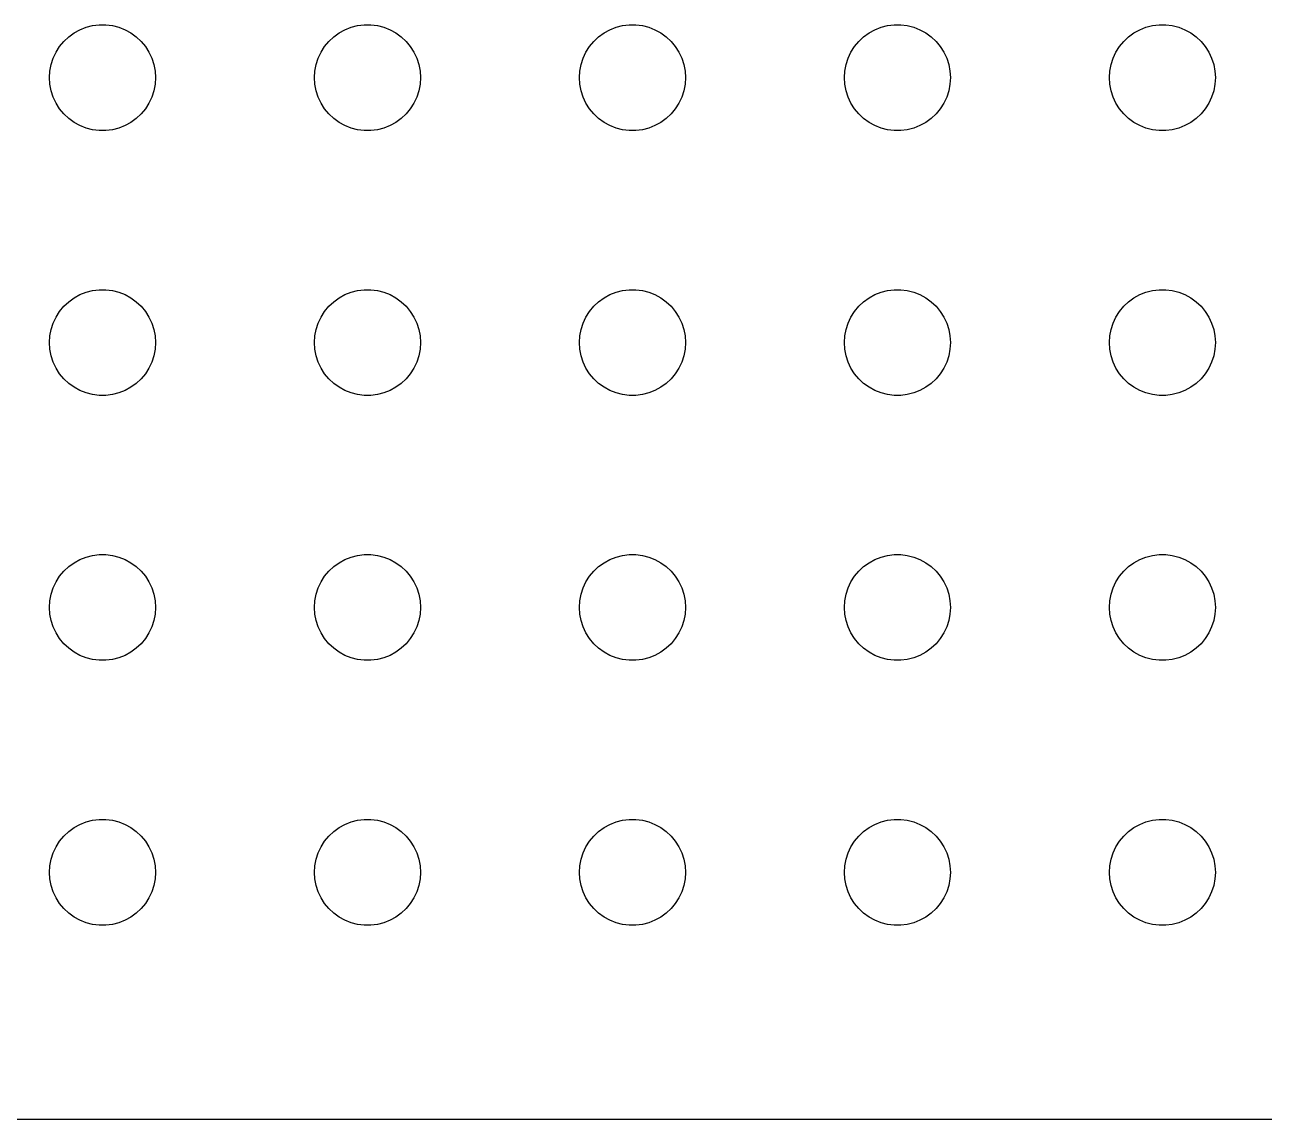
# Model space of a CAD drawing. Header units: metres. Extents: x -142 to 142, y -37 to 37.
# Drawn here: x -107.2 to -72.12, y -36.99 to -6 of the extents above; entities that cross this region are included whole.
import ezdxf

# ---------------------------------------------------------------- set-up
doc = ezdxf.new("R2010")
doc.units = ezdxf.units.M

msp = doc.modelspace()

# ---------------------------------------------------------------- linework, layer by layer
for p, q in [((-105.956, -6.34422), (-105.804, -6.23351)), ((-105.804, -6.23351), (-105.639, -6.14275)), ((-105.639, -6.14275), (-105.464, -6.07341)), ((-105.464, -6.07341), (-105.281, -6.02657)), ((-105.281, -6.02657), (-105.094, -6.00294)), ((-105.094, -6.00294), (-104.906, -6.00294)), ((-104.906, -6.00294), (-104.719, -6.02657)), ((-104.719, -6.02657), (-104.536, -6.07341)), ((-104.536, -6.07341), (-104.361, -6.14275)), ((-104.361, -6.14275), (-104.196, -6.23351)), ((-104.196, -6.23351), (-104.044, -6.34422)), ((-98.4561, -6.34422), (-98.3037, -6.23351)), ((-98.3037, -6.23351), (-98.1387, -6.14275)), ((-98.1387, -6.14275), (-97.9635, -6.07341)), ((-97.9635, -6.07341), (-97.7811, -6.02657)), ((-97.7811, -6.02657), (-97.5942, -6.00294)), ((-97.5942, -6.00294), (-97.4058, -6.00294)), ((-97.4058, -6.00294), (-97.2189, -6.02657)), ((-97.2189, -6.02657), (-97.0365, -6.07341)), ((-97.0365, -6.07341), (-96.8613, -6.14275)), ((-96.8613, -6.14275), (-96.6963, -6.23351)), ((-96.6963, -6.23351), (-96.5439, -6.34422)), ((-90.9561, -6.34422), (-90.8037, -6.23351)), ((-90.8037, -6.23351), (-90.6387, -6.14275)), ((-90.6387, -6.14275), (-90.4635, -6.07341)), ((-90.4635, -6.07341), (-90.2811, -6.02657)), ((-90.2811, -6.02657), (-90.0942, -6.00294)), ((-90.0942, -6.00294), (-89.9058, -6.00294)), ((-89.9058, -6.00294), (-89.7189, -6.02657)), ((-89.7189, -6.02657), (-89.5365, -6.07341)), ((-89.5365, -6.07341), (-89.3613, -6.14275)), ((-89.3613, -6.14275), (-89.1963, -6.23351)), ((-89.1963, -6.23351), (-89.0439, -6.34422)), ((-83.4561, -6.34422), (-83.3037, -6.23351)), ((-83.3037, -6.23351), (-83.1387, -6.14275)), ((-83.1387, -6.14275), (-82.9635, -6.07341)), ((-82.9635, -6.07341), (-82.7811, -6.02657)), ((-82.7811, -6.02657), (-82.5942, -6.00294)), ((-82.5942, -6.00294), (-82.4058, -6.00294)), ((-82.4058, -6.00294), (-82.2189, -6.02657)), ((-82.2189, -6.02657), (-82.0365, -6.07341)), ((-82.0365, -6.07341), (-81.8613, -6.14275)), ((-81.8613, -6.14275), (-81.6963, -6.23351)), ((-81.6963, -6.23351), (-81.5439, -6.34422)), ((-75.9561, -6.34422), (-75.8037, -6.23351)), ((-75.8037, -6.23351), (-75.6387, -6.14275)), ((-75.6387, -6.14275), (-75.4635, -6.07341)), ((-75.4635, -6.07341), (-75.2811, -6.02657)), ((-75.2811, -6.02657), (-75.0942, -6.00294)), ((-75.0942, -6.00294), (-74.9058, -6.00294)), ((-74.9058, -6.00294), (-74.7189, -6.02657)), ((-74.7189, -6.02657), (-74.5365, -6.07341)), ((-74.5365, -6.07341), (-74.3613, -6.14275)), ((-74.3613, -6.14275), (-74.1963, -6.23351)), ((-74.1963, -6.23351), (-74.0439, -6.34422)), ((-106.314, -6.77736), (-106.214, -6.61832)), ((-106.214, -6.61832), (-106.093, -6.47318)), ((-106.093, -6.47318), (-105.956, -6.34422)), ((-104.044, -6.34422), (-103.907, -6.47318)), ((-103.907, -6.47318), (-103.786, -6.61832)), ((-103.786, -6.61832), (-103.686, -6.77736)), ((-98.8145, -6.77736), (-98.7135, -6.61832)), ((-98.7135, -6.61832), (-98.5934, -6.47318)), ((-98.5934, -6.47318), (-98.4561, -6.34422)), ((-96.5439, -6.34422), (-96.4065, -6.47318)), ((-96.4065, -6.47318), (-96.2865, -6.61832)), ((-96.2865, -6.61832), (-96.1855, -6.77736)), ((-91.3145, -6.77736), (-91.2135, -6.61832)), ((-91.2135, -6.61832), (-91.0934, -6.47318)), ((-91.0934, -6.47318), (-90.9561, -6.34422)), ((-89.0439, -6.34422), (-88.9065, -6.47318)), ((-88.9065, -6.47318), (-88.7865, -6.61832)), ((-88.7865, -6.61832), (-88.6855, -6.77736)), ((-83.8145, -6.77736), (-83.7135, -6.61832)), ((-83.7135, -6.61832), (-83.5934, -6.47318)), ((-83.5934, -6.47318), (-83.4561, -6.34422)), ((-81.5439, -6.34422), (-81.4065, -6.47318)), ((-81.4065, -6.47318), (-81.2865, -6.61832)), ((-81.2865, -6.61832), (-81.1855, -6.77736)), ((-76.3145, -6.77736), (-76.2135, -6.61832)), ((-76.2135, -6.61832), (-76.0934, -6.47318)), ((-76.0934, -6.47318), (-75.9561, -6.34422)), ((-74.0439, -6.34422), (-73.9065, -6.47318)), ((-73.9065, -6.47318), (-73.7865, -6.61832)), ((-73.7865, -6.61832), (-73.6855, -6.77736)), ((-106.453, -7.12695), (-106.395, -6.9478)), ((-106.395, -6.9478), (-106.314, -6.77736)), ((-103.686, -6.77736), (-103.605, -6.9478)), ((-103.605, -6.9478), (-103.547, -7.12695)), ((-98.9529, -7.12695), (-98.8947, -6.9478)), ((-98.8947, -6.9478), (-98.8145, -6.77736)), ((-96.1855, -6.77736), (-96.1053, -6.9478)), ((-96.1053, -6.9478), (-96.0471, -7.12695)), ((-91.4529, -7.12695), (-91.3947, -6.9478)), ((-91.3947, -6.9478), (-91.3145, -6.77736)), ((-88.6855, -6.77736), (-88.6053, -6.9478)), ((-88.6053, -6.9478), (-88.5471, -7.12695)), ((-83.9529, -7.12695), (-83.8947, -6.9478)), ((-83.8947, -6.9478), (-83.8145, -6.77736)), ((-81.1855, -6.77736), (-81.1053, -6.9478)), ((-81.1053, -6.9478), (-81.0471, -7.12695)), ((-76.4529, -7.12695), (-76.3947, -6.9478)), ((-76.3947, -6.9478), (-76.3145, -6.77736)), ((-73.6855, -6.77736), (-73.6053, -6.9478)), ((-73.6053, -6.9478), (-73.5471, -7.12695)), ((-106.5, -7.5), (-106.488, -7.312)), ((-106.488, -7.312), (-106.453, -7.12695)), ((-103.547, -7.12695), (-103.512, -7.312)), ((-103.512, -7.312), (-103.5, -7.5)), ((-99, -7.5), (-98.9882, -7.312)), ((-98.9882, -7.312), (-98.9529, -7.12695)), ((-96.0471, -7.12695), (-96.0118, -7.312)), ((-96.0118, -7.312), (-96, -7.5)), ((-91.5, -7.5), (-91.4882, -7.312)), ((-91.4882, -7.312), (-91.4529, -7.12695)), ((-88.5471, -7.12695), (-88.5118, -7.312)), ((-88.5118, -7.312), (-88.5, -7.5)), ((-84, -7.5), (-83.9882, -7.312)), ((-83.9882, -7.312), (-83.9529, -7.12695)), ((-81.0471, -7.12695), (-81.0118, -7.312)), ((-81.0118, -7.312), (-81, -7.5)), ((-76.5, -7.5), (-76.4882, -7.312)), ((-76.4882, -7.312), (-76.4529, -7.12695)), ((-73.5471, -7.12695), (-73.5118, -7.312)), ((-73.5118, -7.312), (-73.5, -7.5)), ((-106.488, -7.68799), (-106.5, -7.5)), ((-106.453, -7.87303), (-106.488, -7.68799)), ((-103.512, -7.68799), (-103.547, -7.87303)), ((-103.5, -7.5), (-103.512, -7.68799)), ((-98.9882, -7.68799), (-99, -7.5)), ((-98.9529, -7.87303), (-98.9882, -7.68799)), ((-96.0118, -7.68799), (-96.0471, -7.87303)), ((-96, -7.5), (-96.0118, -7.68799)), ((-91.4882, -7.68799), (-91.5, -7.5)), ((-91.4529, -7.87303), (-91.4882, -7.68799)), ((-88.5118, -7.68799), (-88.5471, -7.87303)), ((-88.5, -7.5), (-88.5118, -7.68799)), ((-83.9882, -7.68799), (-84, -7.5)), ((-83.9529, -7.87303), (-83.9882, -7.68799)), ((-81.0118, -7.68799), (-81.0471, -7.87303)), ((-81, -7.5), (-81.0118, -7.68799)), ((-76.4882, -7.68799), (-76.5, -7.5)), ((-76.4529, -7.87303), (-76.4882, -7.68799)), ((-73.5118, -7.68799), (-73.5471, -7.87303)), ((-73.5, -7.5), (-73.5118, -7.68799)), ((-106.395, -8.05219), (-106.453, -7.87303)), ((-106.314, -8.22263), (-106.395, -8.05219)), ((-103.605, -8.05219), (-103.686, -8.22263)), ((-103.547, -7.87303), (-103.605, -8.05219)), ((-98.8947, -8.05219), (-98.9529, -7.87303)), ((-98.8145, -8.22263), (-98.8947, -8.05219)), ((-96.1053, -8.05219), (-96.1855, -8.22263)), ((-96.0471, -7.87303), (-96.1053, -8.05219)), ((-91.3947, -8.05219), (-91.4529, -7.87303)), ((-91.3145, -8.22263), (-91.3947, -8.05219)), ((-88.6053, -8.05219), (-88.6855, -8.22263)), ((-88.5471, -7.87303), (-88.6053, -8.05219)), ((-83.8947, -8.05219), (-83.9529, -7.87303)), ((-83.8145, -8.22263), (-83.8947, -8.05219)), ((-81.1053, -8.05219), (-81.1855, -8.22263)), ((-81.0471, -7.87303), (-81.1053, -8.05219)), ((-76.3947, -8.05219), (-76.4529, -7.87303)), ((-76.3145, -8.22263), (-76.3947, -8.05219)), ((-73.6053, -8.05219), (-73.6855, -8.22263)), ((-73.5471, -7.87303), (-73.6053, -8.05219)), ((-106.214, -8.38167), (-106.314, -8.22263)), ((-106.093, -8.52681), (-106.214, -8.38167)), ((-103.786, -8.38167), (-103.907, -8.52681)), ((-103.686, -8.22263), (-103.786, -8.38167)), ((-98.7135, -8.38167), (-98.8145, -8.22263)), ((-98.5934, -8.52681), (-98.7135, -8.38167)), ((-96.2865, -8.38167), (-96.4065, -8.52681)), ((-96.1855, -8.22263), (-96.2865, -8.38167)), ((-91.2135, -8.38167), (-91.3145, -8.22263)), ((-91.0934, -8.52681), (-91.2135, -8.38167)), ((-88.7865, -8.38167), (-88.9065, -8.52681)), ((-88.6855, -8.22263), (-88.7865, -8.38167)), ((-83.7135, -8.38167), (-83.8145, -8.22263)), ((-83.5934, -8.52681), (-83.7135, -8.38167)), ((-81.2865, -8.38167), (-81.4065, -8.52681)), ((-81.1855, -8.22263), (-81.2865, -8.38167)), ((-76.2135, -8.38167), (-76.3145, -8.22263)), ((-76.0934, -8.52681), (-76.2135, -8.38167)), ((-73.7865, -8.38167), (-73.9065, -8.52681)), ((-73.6855, -8.22263), (-73.7865, -8.38167)), ((-105.956, -8.65576), (-106.093, -8.52681)), ((-105.804, -8.76648), (-105.956, -8.65576)), ((-105.639, -8.85724), (-105.804, -8.76648)), ((-104.196, -8.76648), (-104.361, -8.85724)), ((-104.044, -8.65576), (-104.196, -8.76648)), ((-103.907, -8.52681), (-104.044, -8.65576)), ((-98.4561, -8.65576), (-98.5934, -8.52681)), ((-98.3037, -8.76648), (-98.4561, -8.65576)), ((-98.1387, -8.85724), (-98.3037, -8.76648)), ((-96.6963, -8.76648), (-96.8613, -8.85724)), ((-96.5439, -8.65576), (-96.6963, -8.76648)), ((-96.4065, -8.52681), (-96.5439, -8.65576)), ((-90.9561, -8.65576), (-91.0934, -8.52681)), ((-90.8037, -8.76648), (-90.9561, -8.65576)), ((-90.6387, -8.85724), (-90.8037, -8.76648)), ((-89.1963, -8.76648), (-89.3613, -8.85724)), ((-89.0439, -8.65576), (-89.1963, -8.76648)), ((-88.9065, -8.52681), (-89.0439, -8.65576)), ((-83.4561, -8.65576), (-83.5934, -8.52681)), ((-83.3037, -8.76648), (-83.4561, -8.65576)), ((-83.1387, -8.85724), (-83.3037, -8.76648)), ((-81.6963, -8.76648), (-81.8613, -8.85724)), ((-81.5439, -8.65576), (-81.6963, -8.76648)), ((-81.4065, -8.52681), (-81.5439, -8.65576)), ((-75.9561, -8.65576), (-76.0934, -8.52681)), ((-75.8037, -8.76648), (-75.9561, -8.65576)), ((-75.6387, -8.85724), (-75.8037, -8.76648)), ((-74.1963, -8.76648), (-74.3613, -8.85724)), ((-74.0439, -8.65576), (-74.1963, -8.76648)), ((-73.9065, -8.52681), (-74.0439, -8.65576)), ((-105.464, -8.92657), (-105.639, -8.85724)), ((-105.281, -8.97342), (-105.464, -8.92657)), ((-105.094, -8.99704), (-105.281, -8.97342)), ((-104.906, -8.99704), (-105.094, -8.99704)), ((-104.719, -8.97342), (-104.906, -8.99704)), ((-104.536, -8.92657), (-104.719, -8.97342)), ((-104.361, -8.85724), (-104.536, -8.92657)), ((-97.9635, -8.92657), (-98.1387, -8.85724)), ((-97.7811, -8.97342), (-97.9635, -8.92657)), ((-97.5942, -8.99704), (-97.7811, -8.97342)), ((-97.4058, -8.99704), (-97.5942, -8.99704)), ((-97.2189, -8.97342), (-97.4058, -8.99704)), ((-97.0365, -8.92657), (-97.2189, -8.97342)), ((-96.8613, -8.85724), (-97.0365, -8.92657)), ((-90.4635, -8.92657), (-90.6387, -8.85724)), ((-90.2811, -8.97342), (-90.4635, -8.92657)), ((-90.0942, -8.99704), (-90.2811, -8.97342)), ((-89.9058, -8.99704), (-90.0942, -8.99704)), ((-89.7189, -8.97342), (-89.9058, -8.99704)), ((-89.5365, -8.92657), (-89.7189, -8.97342)), ((-89.3613, -8.85724), (-89.5365, -8.92657)), ((-82.9635, -8.92657), (-83.1387, -8.85724)), ((-82.7811, -8.97342), (-82.9635, -8.92657)), ((-82.5942, -8.99704), (-82.7811, -8.97342)), ((-82.4058, -8.99704), (-82.5942, -8.99704)), ((-82.2189, -8.97342), (-82.4058, -8.99704)), ((-82.0365, -8.92657), (-82.2189, -8.97342)), ((-81.8613, -8.85724), (-82.0365, -8.92657)), ((-75.4635, -8.92657), (-75.6387, -8.85724)), ((-75.2811, -8.97342), (-75.4635, -8.92657)), ((-75.0942, -8.99704), (-75.2811, -8.97342)), ((-74.9058, -8.99704), (-75.0942, -8.99704)), ((-74.7189, -8.97342), (-74.9058, -8.99704)), ((-74.5365, -8.92657), (-74.7189, -8.97342)), ((-74.3613, -8.85724), (-74.5365, -8.92657)), ((-105.804, -13.7335), (-105.639, -13.6427)), ((-105.639, -13.6427), (-105.464, -13.5734)), ((-105.464, -13.5734), (-105.281, -13.5266)), ((-105.281, -13.5266), (-105.094, -13.5029)), ((-105.094, -13.5029), (-104.906, -13.5029)), ((-104.906, -13.5029), (-104.719, -13.5266)), ((-104.719, -13.5266), (-104.536, -13.5734)), ((-104.536, -13.5734), (-104.361, -13.6427)), ((-104.361, -13.6427), (-104.196, -13.7335)), ((-98.3037, -13.7335), (-98.1387, -13.6427)), ((-98.1387, -13.6427), (-97.9635, -13.5734)), ((-97.9635, -13.5734), (-97.7811, -13.5266)), ((-97.7811, -13.5266), (-97.5942, -13.5029)), ((-97.5942, -13.5029), (-97.4058, -13.5029)), ((-97.4058, -13.5029), (-97.2189, -13.5266)), ((-97.2189, -13.5266), (-97.0365, -13.5734)), ((-97.0365, -13.5734), (-96.8613, -13.6427)), ((-96.8613, -13.6427), (-96.6963, -13.7335)), ((-90.8037, -13.7335), (-90.6387, -13.6427)), ((-90.6387, -13.6427), (-90.4635, -13.5734)), ((-90.4635, -13.5734), (-90.2811, -13.5266)), ((-90.2811, -13.5266), (-90.0942, -13.5029)), ((-90.0942, -13.5029), (-89.9058, -13.5029)), ((-89.9058, -13.5029), (-89.7189, -13.5266)), ((-89.7189, -13.5266), (-89.5365, -13.5734)), ((-89.5365, -13.5734), (-89.3613, -13.6427)), ((-89.3613, -13.6427), (-89.1963, -13.7335)), ((-83.3037, -13.7335), (-83.1387, -13.6427)), ((-83.1387, -13.6427), (-82.9635, -13.5734)), ((-82.9635, -13.5734), (-82.7811, -13.5266)), ((-82.7811, -13.5266), (-82.5942, -13.5029)), ((-82.5942, -13.5029), (-82.4058, -13.5029)), ((-82.4058, -13.5029), (-82.2189, -13.5266)), ((-82.2189, -13.5266), (-82.0365, -13.5734)), ((-82.0365, -13.5734), (-81.8613, -13.6427)), ((-81.8613, -13.6427), (-81.6963, -13.7335)), ((-75.8037, -13.7335), (-75.6387, -13.6427)), ((-75.6387, -13.6427), (-75.4635, -13.5734)), ((-75.4635, -13.5734), (-75.2811, -13.5266)), ((-75.2811, -13.5266), (-75.0942, -13.5029)), ((-75.0942, -13.5029), (-74.9058, -13.5029)), ((-74.9058, -13.5029), (-74.7189, -13.5266)), ((-74.7189, -13.5266), (-74.5365, -13.5734)), ((-74.5365, -13.5734), (-74.3613, -13.6427)), ((-74.3613, -13.6427), (-74.1963, -13.7335)), ((-106.214, -14.1183), (-106.093, -13.9732)), ((-106.093, -13.9732), (-105.956, -13.8442)), ((-105.956, -13.8442), (-105.804, -13.7335)), ((-104.196, -13.7335), (-104.044, -13.8442)), ((-104.044, -13.8442), (-103.907, -13.9732)), ((-103.907, -13.9732), (-103.786, -14.1183)), ((-98.7135, -14.1183), (-98.5934, -13.9732)), ((-98.5934, -13.9732), (-98.4561, -13.8442)), ((-98.4561, -13.8442), (-98.3037, -13.7335)), ((-96.6963, -13.7335), (-96.5439, -13.8442)), ((-96.5439, -13.8442), (-96.4065, -13.9732)), ((-96.4065, -13.9732), (-96.2865, -14.1183)), ((-91.2135, -14.1183), (-91.0934, -13.9732)), ((-91.0934, -13.9732), (-90.9561, -13.8442)), ((-90.9561, -13.8442), (-90.8037, -13.7335)), ((-89.1963, -13.7335), (-89.0439, -13.8442)), ((-89.0439, -13.8442), (-88.9065, -13.9732)), ((-88.9065, -13.9732), (-88.7865, -14.1183)), ((-83.7135, -14.1183), (-83.5934, -13.9732)), ((-83.5934, -13.9732), (-83.4561, -13.8442)), ((-83.4561, -13.8442), (-83.3037, -13.7335)), ((-81.6963, -13.7335), (-81.5439, -13.8442)), ((-81.5439, -13.8442), (-81.4065, -13.9732)), ((-81.4065, -13.9732), (-81.2865, -14.1183)), ((-76.2135, -14.1183), (-76.0934, -13.9732)), ((-76.0934, -13.9732), (-75.9561, -13.8442)), ((-75.9561, -13.8442), (-75.8037, -13.7335)), ((-74.1963, -13.7335), (-74.0439, -13.8442)), ((-74.0439, -13.8442), (-73.9065, -13.9732)), ((-73.9065, -13.9732), (-73.7865, -14.1183)), ((-106.395, -14.4478), (-106.314, -14.2774)), ((-106.314, -14.2774), (-106.214, -14.1183)), ((-103.786, -14.1183), (-103.686, -14.2774)), ((-103.686, -14.2774), (-103.605, -14.4478)), ((-98.8947, -14.4478), (-98.8145, -14.2774)), ((-98.8145, -14.2774), (-98.7135, -14.1183)), ((-96.2865, -14.1183), (-96.1855, -14.2774)), ((-96.1855, -14.2774), (-96.1053, -14.4478)), ((-91.3947, -14.4478), (-91.3145, -14.2774)), ((-91.3145, -14.2774), (-91.2135, -14.1183)), ((-88.7865, -14.1183), (-88.6855, -14.2774)), ((-88.6855, -14.2774), (-88.6053, -14.4478)), ((-83.8947, -14.4478), (-83.8145, -14.2774)), ((-83.8145, -14.2774), (-83.7135, -14.1183)), ((-81.2865, -14.1183), (-81.1855, -14.2774)), ((-81.1855, -14.2774), (-81.1053, -14.4478)), ((-76.3947, -14.4478), (-76.3145, -14.2774)), ((-76.3145, -14.2774), (-76.2135, -14.1183)), ((-73.7865, -14.1183), (-73.6855, -14.2774)), ((-73.6855, -14.2774), (-73.6053, -14.4478)), ((-106.488, -14.812), (-106.453, -14.627)), ((-106.453, -14.627), (-106.395, -14.4478)), ((-103.605, -14.4478), (-103.547, -14.627)), ((-103.547, -14.627), (-103.512, -14.812)), ((-98.9882, -14.812), (-98.9529, -14.627)), ((-98.9529, -14.627), (-98.8947, -14.4478)), ((-96.1053, -14.4478), (-96.0471, -14.627)), ((-96.0471, -14.627), (-96.0118, -14.812)), ((-91.4882, -14.812), (-91.4529, -14.627)), ((-91.4529, -14.627), (-91.3947, -14.4478)), ((-88.6053, -14.4478), (-88.5471, -14.627)), ((-88.5471, -14.627), (-88.5118, -14.812)), ((-83.9882, -14.812), (-83.9529, -14.627)), ((-83.9529, -14.627), (-83.8947, -14.4478)), ((-81.1053, -14.4478), (-81.0471, -14.627)), ((-81.0471, -14.627), (-81.0118, -14.812)), ((-76.4882, -14.812), (-76.4529, -14.627)), ((-76.4529, -14.627), (-76.3947, -14.4478)), ((-73.6053, -14.4478), (-73.5471, -14.627)), ((-73.5471, -14.627), (-73.5118, -14.812)), ((-106.5, -15), (-106.488, -14.812)), ((-106.488, -15.188), (-106.5, -15)), ((-103.512, -14.812), (-103.5, -15)), ((-103.5, -15), (-103.512, -15.188)), ((-99, -15), (-98.9882, -14.812)), ((-98.9882, -15.188), (-99, -15)), ((-96.0118, -14.812), (-96, -15)), ((-96, -15), (-96.0118, -15.188)), ((-91.5, -15), (-91.4882, -14.812)), ((-91.4882, -15.188), (-91.5, -15)), ((-88.5118, -14.812), (-88.5, -15)), ((-88.5, -15), (-88.5118, -15.188)), ((-84, -15), (-83.9882, -14.812)), ((-83.9882, -15.188), (-84, -15)), ((-81.0118, -14.812), (-81, -15)), ((-81, -15), (-81.0118, -15.188)), ((-76.5, -15), (-76.4882, -14.812)), ((-76.4882, -15.188), (-76.5, -15)), ((-73.5118, -14.812), (-73.5, -15)), ((-73.5, -15), (-73.5118, -15.188)), ((-106.453, -15.373), (-106.488, -15.188)), ((-106.395, -15.5522), (-106.453, -15.373)), ((-103.547, -15.373), (-103.605, -15.5522)), ((-103.512, -15.188), (-103.547, -15.373)), ((-98.9529, -15.373), (-98.9882, -15.188)), ((-98.8947, -15.5522), (-98.9529, -15.373)), ((-96.0471, -15.373), (-96.1053, -15.5522)), ((-96.0118, -15.188), (-96.0471, -15.373)), ((-91.4529, -15.373), (-91.4882, -15.188)), ((-91.3947, -15.5522), (-91.4529, -15.373)), ((-88.5471, -15.373), (-88.6053, -15.5522)), ((-88.5118, -15.188), (-88.5471, -15.373)), ((-83.9529, -15.373), (-83.9882, -15.188)), ((-83.8947, -15.5522), (-83.9529, -15.373)), ((-81.0471, -15.373), (-81.1053, -15.5522)), ((-81.0118, -15.188), (-81.0471, -15.373)), ((-76.4529, -15.373), (-76.4882, -15.188)), ((-76.3947, -15.5522), (-76.4529, -15.373)), ((-73.5471, -15.373), (-73.6053, -15.5522)), ((-73.5118, -15.188), (-73.5471, -15.373)), ((-106.314, -15.7226), (-106.395, -15.5522)), ((-106.214, -15.8817), (-106.314, -15.7226)), ((-103.686, -15.7226), (-103.786, -15.8817)), ((-103.605, -15.5522), (-103.686, -15.7226)), ((-98.8145, -15.7226), (-98.8947, -15.5522)), ((-98.7135, -15.8817), (-98.8145, -15.7226)), ((-96.1855, -15.7226), (-96.2865, -15.8817)), ((-96.1053, -15.5522), (-96.1855, -15.7226)), ((-91.3145, -15.7226), (-91.3947, -15.5522)), ((-91.2135, -15.8817), (-91.3145, -15.7226)), ((-88.6855, -15.7226), (-88.7865, -15.8817)), ((-88.6053, -15.5522), (-88.6855, -15.7226)), ((-83.8145, -15.7226), (-83.8947, -15.5522)), ((-83.7135, -15.8817), (-83.8145, -15.7226)), ((-81.1855, -15.7226), (-81.2865, -15.8817)), ((-81.1053, -15.5522), (-81.1855, -15.7226)), ((-76.3145, -15.7226), (-76.3947, -15.5522)), ((-76.2135, -15.8817), (-76.3145, -15.7226)), ((-73.6855, -15.7226), (-73.7865, -15.8817)), ((-73.6053, -15.5522), (-73.6855, -15.7226)), ((-106.093, -16.0268), (-106.214, -15.8817)), ((-105.956, -16.1558), (-106.093, -16.0268)), ((-103.907, -16.0268), (-104.044, -16.1558)), ((-103.786, -15.8817), (-103.907, -16.0268)), ((-98.5934, -16.0268), (-98.7135, -15.8817)), ((-98.4561, -16.1558), (-98.5934, -16.0268)), ((-96.4065, -16.0268), (-96.5439, -16.1558)), ((-96.2865, -15.8817), (-96.4065, -16.0268)), ((-91.0934, -16.0268), (-91.2135, -15.8817)), ((-90.9561, -16.1558), (-91.0934, -16.0268)), ((-88.9065, -16.0268), (-89.0439, -16.1558)), ((-88.7865, -15.8817), (-88.9065, -16.0268)), ((-83.5934, -16.0268), (-83.7135, -15.8817)), ((-83.4561, -16.1558), (-83.5934, -16.0268)), ((-81.4065, -16.0268), (-81.5439, -16.1558)), ((-81.2865, -15.8817), (-81.4065, -16.0268)), ((-76.0934, -16.0268), (-76.2135, -15.8817)), ((-75.9561, -16.1558), (-76.0934, -16.0268)), ((-73.9065, -16.0268), (-74.0439, -16.1558)), ((-73.7865, -15.8817), (-73.9065, -16.0268)), ((-105.804, -16.2665), (-105.956, -16.1558)), ((-105.639, -16.3572), (-105.804, -16.2665)), ((-105.464, -16.4266), (-105.639, -16.3572)), ((-105.281, -16.4734), (-105.464, -16.4266)), ((-105.094, -16.497), (-105.281, -16.4734)), ((-104.719, -16.4734), (-104.906, -16.497)), ((-104.536, -16.4266), (-104.719, -16.4734)), ((-104.361, -16.3572), (-104.536, -16.4266)), ((-104.196, -16.2665), (-104.361, -16.3572)), ((-104.044, -16.1558), (-104.196, -16.2665)), ((-98.3037, -16.2665), (-98.4561, -16.1558)), ((-98.1387, -16.3572), (-98.3037, -16.2665)), ((-97.9635, -16.4266), (-98.1387, -16.3572)), ((-97.7811, -16.4734), (-97.9635, -16.4266)), ((-97.5942, -16.497), (-97.7811, -16.4734)), ((-97.2189, -16.4734), (-97.4058, -16.497)), ((-97.0365, -16.4266), (-97.2189, -16.4734)), ((-96.8613, -16.3572), (-97.0365, -16.4266)), ((-96.6963, -16.2665), (-96.8613, -16.3572)), ((-96.5439, -16.1558), (-96.6963, -16.2665)), ((-90.8037, -16.2665), (-90.9561, -16.1558)), ((-90.6387, -16.3572), (-90.8037, -16.2665)), ((-90.4635, -16.4266), (-90.6387, -16.3572)), ((-90.2811, -16.4734), (-90.4635, -16.4266)), ((-90.0942, -16.497), (-90.2811, -16.4734)), ((-89.7189, -16.4734), (-89.9058, -16.497)), ((-89.5365, -16.4266), (-89.7189, -16.4734)), ((-89.3613, -16.3572), (-89.5365, -16.4266)), ((-89.1963, -16.2665), (-89.3613, -16.3572)), ((-89.0439, -16.1558), (-89.1963, -16.2665)), ((-83.3037, -16.2665), (-83.4561, -16.1558)), ((-83.1387, -16.3572), (-83.3037, -16.2665)), ((-82.9635, -16.4266), (-83.1387, -16.3572)), ((-82.7811, -16.4734), (-82.9635, -16.4266)), ((-82.5942, -16.497), (-82.7811, -16.4734)), ((-82.2189, -16.4734), (-82.4058, -16.497)), ((-82.0365, -16.4266), (-82.2189, -16.4734)), ((-81.8613, -16.3572), (-82.0365, -16.4266)), ((-81.6963, -16.2665), (-81.8613, -16.3572)), ((-81.5439, -16.1558), (-81.6963, -16.2665)), ((-75.8037, -16.2665), (-75.9561, -16.1558)), ((-75.6387, -16.3572), (-75.8037, -16.2665)), ((-75.4635, -16.4266), (-75.6387, -16.3572)), ((-75.2811, -16.4734), (-75.4635, -16.4266)), ((-75.0942, -16.497), (-75.2811, -16.4734)), ((-74.7189, -16.4734), (-74.9058, -16.497)), ((-74.5365, -16.4266), (-74.7189, -16.4734)), ((-74.3613, -16.3572), (-74.5365, -16.4266)), ((-74.1963, -16.2665), (-74.3613, -16.3572)), ((-74.0439, -16.1558), (-74.1963, -16.2665)), ((-104.906, -16.497), (-105.094, -16.497)), ((-97.4058, -16.497), (-97.5942, -16.497)), ((-89.9058, -16.497), (-90.0942, -16.497)), ((-82.4058, -16.497), (-82.5942, -16.497)), ((-74.9058, -16.497), (-75.0942, -16.497)), ((-105.464, -21.0734), (-105.281, -21.0266)), ((-105.281, -21.0266), (-105.094, -21.003)), ((-105.094, -21.003), (-104.906, -21.003)), ((-104.906, -21.003), (-104.719, -21.0266)), ((-104.719, -21.0266), (-104.536, -21.0734)), ((-97.9635, -21.0734), (-97.7811, -21.0266)), ((-97.7811, -21.0266), (-97.5942, -21.003)), ((-97.5942, -21.003), (-97.4058, -21.003)), ((-97.4058, -21.003), (-97.2189, -21.0266)), ((-97.2189, -21.0266), (-97.0365, -21.0734)), ((-90.4635, -21.0734), (-90.2811, -21.0266)), ((-90.2811, -21.0266), (-90.0942, -21.003)), ((-90.0942, -21.003), (-89.9058, -21.003)), ((-89.9058, -21.003), (-89.7189, -21.0266)), ((-89.7189, -21.0266), (-89.5365, -21.0734)), ((-82.9635, -21.0734), (-82.7811, -21.0266)), ((-82.7811, -21.0266), (-82.5942, -21.003)), ((-82.5942, -21.003), (-82.4058, -21.003)), ((-82.4058, -21.003), (-82.2189, -21.0266)), ((-82.2189, -21.0266), (-82.0365, -21.0734)), ((-75.4635, -21.0734), (-75.2811, -21.0266)), ((-75.2811, -21.0266), (-75.0942, -21.003)), ((-75.0942, -21.003), (-74.9058, -21.003)), ((-74.9058, -21.003), (-74.7189, -21.0266)), ((-74.7189, -21.0266), (-74.5365, -21.0734)), ((-106.093, -21.4732), (-105.956, -21.3442)), ((-105.956, -21.3442), (-105.804, -21.2335)), ((-105.804, -21.2335), (-105.639, -21.1427)), ((-105.639, -21.1427), (-105.464, -21.0734)), ((-104.536, -21.0734), (-104.361, -21.1427)), ((-104.361, -21.1427), (-104.196, -21.2335)), ((-104.196, -21.2335), (-104.044, -21.3442)), ((-104.044, -21.3442), (-103.907, -21.4732)), ((-98.5934, -21.4732), (-98.4561, -21.3442)), ((-98.4561, -21.3442), (-98.3037, -21.2335)), ((-98.3037, -21.2335), (-98.1387, -21.1427)), ((-98.1387, -21.1427), (-97.9635, -21.0734)), ((-97.0365, -21.0734), (-96.8613, -21.1427)), ((-96.8613, -21.1427), (-96.6963, -21.2335)), ((-96.6963, -21.2335), (-96.5439, -21.3442)), ((-96.5439, -21.3442), (-96.4065, -21.4732)), ((-91.0934, -21.4732), (-90.9561, -21.3442)), ((-90.9561, -21.3442), (-90.8037, -21.2335)), ((-90.8037, -21.2335), (-90.6387, -21.1427)), ((-90.6387, -21.1427), (-90.4635, -21.0734)), ((-89.5365, -21.0734), (-89.3613, -21.1427)), ((-89.3613, -21.1427), (-89.1963, -21.2335)), ((-89.1963, -21.2335), (-89.0439, -21.3442)), ((-89.0439, -21.3442), (-88.9065, -21.4732)), ((-83.5934, -21.4732), (-83.4561, -21.3442)), ((-83.4561, -21.3442), (-83.3037, -21.2335)), ((-83.3037, -21.2335), (-83.1387, -21.1427)), ((-83.1387, -21.1427), (-82.9635, -21.0734)), ((-82.0365, -21.0734), (-81.8613, -21.1427)), ((-81.8613, -21.1427), (-81.6963, -21.2335)), ((-81.6963, -21.2335), (-81.5439, -21.3442)), ((-81.5439, -21.3442), (-81.4065, -21.4732)), ((-76.0934, -21.4732), (-75.9561, -21.3442)), ((-75.9561, -21.3442), (-75.8037, -21.2335)), ((-75.8037, -21.2335), (-75.6387, -21.1427)), ((-75.6387, -21.1427), (-75.4635, -21.0734)), ((-74.5365, -21.0734), (-74.3613, -21.1427)), ((-74.3613, -21.1427), (-74.1963, -21.2335)), ((-74.1963, -21.2335), (-74.0439, -21.3442)), ((-74.0439, -21.3442), (-73.9065, -21.4732)), ((-106.314, -21.7774), (-106.214, -21.6183)), ((-106.214, -21.6183), (-106.093, -21.4732)), ((-103.907, -21.4732), (-103.786, -21.6183)), ((-103.786, -21.6183), (-103.686, -21.7774)), ((-98.8145, -21.7774), (-98.7135, -21.6183)), ((-98.7135, -21.6183), (-98.5934, -21.4732)), ((-96.4065, -21.4732), (-96.2865, -21.6183)), ((-96.2865, -21.6183), (-96.1855, -21.7774)), ((-91.3145, -21.7774), (-91.2135, -21.6183)), ((-91.2135, -21.6183), (-91.0934, -21.4732)), ((-88.9065, -21.4732), (-88.7865, -21.6183)), ((-88.7865, -21.6183), (-88.6855, -21.7774)), ((-83.8145, -21.7774), (-83.7135, -21.6183)), ((-83.7135, -21.6183), (-83.5934, -21.4732)), ((-81.4065, -21.4732), (-81.2865, -21.6183)), ((-81.2865, -21.6183), (-81.1855, -21.7774)), ((-76.3145, -21.7774), (-76.2135, -21.6183)), ((-76.2135, -21.6183), (-76.0934, -21.4732)), ((-73.9065, -21.4732), (-73.7865, -21.6183)), ((-73.7865, -21.6183), (-73.6855, -21.7774)), ((-106.453, -22.127), (-106.395, -21.9478)), ((-106.395, -21.9478), (-106.314, -21.7774)), ((-103.686, -21.7774), (-103.605, -21.9478)), ((-103.605, -21.9478), (-103.547, -22.127)), ((-98.9529, -22.127), (-98.8947, -21.9478)), ((-98.8947, -21.9478), (-98.8145, -21.7774)), ((-96.1855, -21.7774), (-96.1053, -21.9478)), ((-96.1053, -21.9478), (-96.0471, -22.127)), ((-91.4529, -22.127), (-91.3947, -21.9478)), ((-91.3947, -21.9478), (-91.3145, -21.7774)), ((-88.6855, -21.7774), (-88.6053, -21.9478)), ((-88.6053, -21.9478), (-88.5471, -22.127)), ((-83.9529, -22.127), (-83.8947, -21.9478)), ((-83.8947, -21.9478), (-83.8145, -21.7774)), ((-81.1855, -21.7774), (-81.1053, -21.9478)), ((-81.1053, -21.9478), (-81.0471, -22.127)), ((-76.4529, -22.127), (-76.3947, -21.9478)), ((-76.3947, -21.9478), (-76.3145, -21.7774)), ((-73.6855, -21.7774), (-73.6053, -21.9478)), ((-73.6053, -21.9478), (-73.5471, -22.127)), ((-106.5, -22.5), (-106.488, -22.312)), ((-106.488, -22.312), (-106.453, -22.127)), ((-103.547, -22.127), (-103.512, -22.312)), ((-103.512, -22.312), (-103.5, -22.5)), ((-99, -22.5), (-98.9882, -22.312)), ((-98.9882, -22.312), (-98.9529, -22.127)), ((-96.0471, -22.127), (-96.0118, -22.312)), ((-96.0118, -22.312), (-96, -22.5)), ((-91.5, -22.5), (-91.4882, -22.312)), ((-91.4882, -22.312), (-91.4529, -22.127)), ((-88.5471, -22.127), (-88.5118, -22.312)), ((-88.5118, -22.312), (-88.5, -22.5)), ((-84, -22.5), (-83.9882, -22.312)), ((-83.9882, -22.312), (-83.9529, -22.127)), ((-81.0471, -22.127), (-81.0118, -22.312)), ((-81.0118, -22.312), (-81, -22.5)), ((-76.5, -22.5), (-76.4882, -22.312)), ((-76.4882, -22.312), (-76.4529, -22.127)), ((-73.5471, -22.127), (-73.5118, -22.312)), ((-73.5118, -22.312), (-73.5, -22.5)), ((-106.488, -22.688), (-106.5, -22.5)), ((-106.453, -22.873), (-106.488, -22.688)), ((-103.512, -22.688), (-103.547, -22.873)), ((-103.5, -22.5), (-103.512, -22.688)), ((-98.9882, -22.688), (-99, -22.5)), ((-98.9529, -22.873), (-98.9882, -22.688)), ((-96.0118, -22.688), (-96.0471, -22.873)), ((-96, -22.5), (-96.0118, -22.688)), ((-91.4882, -22.688), (-91.5, -22.5)), ((-91.4529, -22.873), (-91.4882, -22.688)), ((-88.5118, -22.688), (-88.5471, -22.873)), ((-88.5, -22.5), (-88.5118, -22.688)), ((-83.9882, -22.688), (-84, -22.5)), ((-83.9529, -22.873), (-83.9882, -22.688)), ((-81.0118, -22.688), (-81.0471, -22.873)), ((-81, -22.5), (-81.0118, -22.688)), ((-76.4882, -22.688), (-76.5, -22.5)), ((-76.4529, -22.873), (-76.4882, -22.688)), ((-73.5118, -22.688), (-73.5471, -22.873)), ((-73.5, -22.5), (-73.5118, -22.688)), ((-106.395, -23.0522), (-106.453, -22.873)), ((-106.314, -23.2226), (-106.395, -23.0522)), ((-103.605, -23.0522), (-103.686, -23.2226)), ((-103.547, -22.873), (-103.605, -23.0522)), ((-98.8947, -23.0522), (-98.9529, -22.873)), ((-98.8145, -23.2226), (-98.8947, -23.0522)), ((-96.1053, -23.0522), (-96.1855, -23.2226)), ((-96.0471, -22.873), (-96.1053, -23.0522)), ((-91.3947, -23.0522), (-91.4529, -22.873)), ((-91.3145, -23.2226), (-91.3947, -23.0522)), ((-88.6053, -23.0522), (-88.6855, -23.2226)), ((-88.5471, -22.873), (-88.6053, -23.0522)), ((-83.8947, -23.0522), (-83.9529, -22.873)), ((-83.8145, -23.2226), (-83.8947, -23.0522)), ((-81.1053, -23.0522), (-81.1855, -23.2226)), ((-81.0471, -22.873), (-81.1053, -23.0522)), ((-76.3947, -23.0522), (-76.4529, -22.873)), ((-76.3145, -23.2226), (-76.3947, -23.0522)), ((-73.6053, -23.0522), (-73.6855, -23.2226)), ((-73.5471, -22.873), (-73.6053, -23.0522)), ((-106.214, -23.3817), (-106.314, -23.2226)), ((-106.093, -23.5268), (-106.214, -23.3817)), ((-103.786, -23.3817), (-103.907, -23.5268)), ((-103.686, -23.2226), (-103.786, -23.3817)), ((-98.7135, -23.3817), (-98.8145, -23.2226)), ((-98.5934, -23.5268), (-98.7135, -23.3817)), ((-96.2865, -23.3817), (-96.4065, -23.5268)), ((-96.1855, -23.2226), (-96.2865, -23.3817)), ((-91.2135, -23.3817), (-91.3145, -23.2226)), ((-91.0934, -23.5268), (-91.2135, -23.3817)), ((-88.7865, -23.3817), (-88.9065, -23.5268)), ((-88.6855, -23.2226), (-88.7865, -23.3817)), ((-83.7135, -23.3817), (-83.8145, -23.2226)), ((-83.5934, -23.5268), (-83.7135, -23.3817)), ((-81.2865, -23.3817), (-81.4065, -23.5268)), ((-81.1855, -23.2226), (-81.2865, -23.3817)), ((-76.2135, -23.3817), (-76.3145, -23.2226)), ((-76.0934, -23.5268), (-76.2135, -23.3817)), ((-73.7865, -23.3817), (-73.9065, -23.5268)), ((-73.6855, -23.2226), (-73.7865, -23.3817)), ((-105.956, -23.6558), (-106.093, -23.5268)), ((-105.804, -23.7665), (-105.956, -23.6558)), ((-105.639, -23.8572), (-105.804, -23.7665)), ((-104.196, -23.7665), (-104.361, -23.8572)), ((-104.044, -23.6558), (-104.196, -23.7665)), ((-103.907, -23.5268), (-104.044, -23.6558)), ((-98.4561, -23.6558), (-98.5934, -23.5268)), ((-98.3037, -23.7665), (-98.4561, -23.6558)), ((-98.1387, -23.8572), (-98.3037, -23.7665)), ((-96.6963, -23.7665), (-96.8613, -23.8572)), ((-96.5439, -23.6558), (-96.6963, -23.7665)), ((-96.4065, -23.5268), (-96.5439, -23.6558)), ((-90.9561, -23.6558), (-91.0934, -23.5268)), ((-90.8037, -23.7665), (-90.9561, -23.6558)), ((-90.6387, -23.8572), (-90.8037, -23.7665)), ((-89.1963, -23.7665), (-89.3613, -23.8572)), ((-89.0439, -23.6558), (-89.1963, -23.7665)), ((-88.9065, -23.5268), (-89.0439, -23.6558)), ((-83.4561, -23.6558), (-83.5934, -23.5268)), ((-83.3037, -23.7665), (-83.4561, -23.6558)), ((-83.1387, -23.8572), (-83.3037, -23.7665)), ((-81.6963, -23.7665), (-81.8613, -23.8572)), ((-81.5439, -23.6558), (-81.6963, -23.7665)), ((-81.4065, -23.5268), (-81.5439, -23.6558)), ((-75.9561, -23.6558), (-76.0934, -23.5268)), ((-75.8037, -23.7665), (-75.9561, -23.6558)), ((-75.6387, -23.8572), (-75.8037, -23.7665)), ((-74.1963, -23.7665), (-74.3613, -23.8572)), ((-74.0439, -23.6558), (-74.1963, -23.7665)), ((-73.9065, -23.5268), (-74.0439, -23.6558)), ((-105.464, -23.9266), (-105.639, -23.8572)), ((-105.281, -23.9734), (-105.464, -23.9266)), ((-105.094, -23.997), (-105.281, -23.9734)), ((-104.906, -23.997), (-105.094, -23.997)), ((-104.719, -23.9734), (-104.906, -23.997)), ((-104.536, -23.9266), (-104.719, -23.9734)), ((-104.361, -23.8572), (-104.536, -23.9266)), ((-97.9635, -23.9266), (-98.1387, -23.8572)), ((-97.7811, -23.9734), (-97.9635, -23.9266)), ((-97.5942, -23.997), (-97.7811, -23.9734)), ((-97.4058, -23.997), (-97.5942, -23.997)), ((-97.2189, -23.9734), (-97.4058, -23.997)), ((-97.0365, -23.9266), (-97.2189, -23.9734)), ((-96.8613, -23.8572), (-97.0365, -23.9266)), ((-90.4635, -23.9266), (-90.6387, -23.8572)), ((-90.2811, -23.9734), (-90.4635, -23.9266)), ((-90.0942, -23.997), (-90.2811, -23.9734)), ((-89.9058, -23.997), (-90.0942, -23.997)), ((-89.7189, -23.9734), (-89.9058, -23.997)), ((-89.5365, -23.9266), (-89.7189, -23.9734)), ((-89.3613, -23.8572), (-89.5365, -23.9266)), ((-82.9635, -23.9266), (-83.1387, -23.8572)), ((-82.7811, -23.9734), (-82.9635, -23.9266)), ((-82.5942, -23.997), (-82.7811, -23.9734)), ((-82.4058, -23.997), (-82.5942, -23.997)), ((-82.2189, -23.9734), (-82.4058, -23.997)), ((-82.0365, -23.9266), (-82.2189, -23.9734)), ((-81.8613, -23.8572), (-82.0365, -23.9266)), ((-75.4635, -23.9266), (-75.6387, -23.8572)), ((-75.2811, -23.9734), (-75.4635, -23.9266)), ((-75.0942, -23.997), (-75.2811, -23.9734)), ((-74.9058, -23.997), (-75.0942, -23.997)), ((-74.7189, -23.9734), (-74.9058, -23.997)), ((-74.5365, -23.9266), (-74.7189, -23.9734)), ((-74.3613, -23.8572), (-74.5365, -23.9266)), ((-105.956, -28.8442), (-105.804, -28.7335)), ((-105.804, -28.7335), (-105.639, -28.6427)), ((-105.639, -28.6427), (-105.464, -28.5734)), ((-105.464, -28.5734), (-105.281, -28.5266)), ((-105.281, -28.5266), (-105.094, -28.503)), ((-105.094, -28.503), (-104.906, -28.503)), ((-104.906, -28.503), (-104.719, -28.5266)), ((-104.719, -28.5266), (-104.536, -28.5734)), ((-104.536, -28.5734), (-104.361, -28.6427)), ((-104.361, -28.6427), (-104.196, -28.7335)), ((-104.196, -28.7335), (-104.044, -28.8442)), ((-98.4561, -28.8442), (-98.3037, -28.7335)), ((-98.3037, -28.7335), (-98.1387, -28.6427)), ((-98.1387, -28.6427), (-97.9635, -28.5734)), ((-97.9635, -28.5734), (-97.7811, -28.5266)), ((-97.7811, -28.5266), (-97.5942, -28.503)), ((-97.5942, -28.503), (-97.4058, -28.503)), ((-97.4058, -28.503), (-97.2189, -28.5266)), ((-97.2189, -28.5266), (-97.0365, -28.5734)), ((-97.0365, -28.5734), (-96.8613, -28.6427)), ((-96.8613, -28.6427), (-96.6963, -28.7335)), ((-96.6963, -28.7335), (-96.5439, -28.8442)), ((-90.9561, -28.8442), (-90.8037, -28.7335)), ((-90.8037, -28.7335), (-90.6387, -28.6427)), ((-90.6387, -28.6427), (-90.4635, -28.5734)), ((-90.4635, -28.5734), (-90.2811, -28.5266)), ((-90.2811, -28.5266), (-90.0942, -28.503)), ((-90.0942, -28.503), (-89.9058, -28.503)), ((-89.9058, -28.503), (-89.7189, -28.5266)), ((-89.7189, -28.5266), (-89.5365, -28.5734)), ((-89.5365, -28.5734), (-89.3613, -28.6427)), ((-89.3613, -28.6427), (-89.1963, -28.7335)), ((-89.1963, -28.7335), (-89.0439, -28.8442)), ((-83.4561, -28.8442), (-83.3037, -28.7335)), ((-83.3037, -28.7335), (-83.1387, -28.6427)), ((-83.1387, -28.6427), (-82.9635, -28.5734)), ((-82.9635, -28.5734), (-82.7811, -28.5266)), ((-82.7811, -28.5266), (-82.5942, -28.503)), ((-82.5942, -28.503), (-82.4058, -28.503)), ((-82.4058, -28.503), (-82.2189, -28.5266)), ((-82.2189, -28.5266), (-82.0365, -28.5734)), ((-82.0365, -28.5734), (-81.8613, -28.6427)), ((-81.8613, -28.6427), (-81.6963, -28.7335)), ((-81.6963, -28.7335), (-81.5439, -28.8442)), ((-75.9561, -28.8442), (-75.8037, -28.7335)), ((-75.8037, -28.7335), (-75.6387, -28.6427)), ((-75.6387, -28.6427), (-75.4635, -28.5734)), ((-75.4635, -28.5734), (-75.2811, -28.5266)), ((-75.2811, -28.5266), (-75.0942, -28.503)), ((-75.0942, -28.503), (-74.9058, -28.503)), ((-74.9058, -28.503), (-74.7189, -28.5266)), ((-74.7189, -28.5266), (-74.5365, -28.5734)), ((-74.5365, -28.5734), (-74.3613, -28.6427)), ((-74.3613, -28.6427), (-74.1963, -28.7335)), ((-74.1963, -28.7335), (-74.0439, -28.8442)), ((-106.214, -29.1183), (-106.093, -28.9732)), ((-106.093, -28.9732), (-105.956, -28.8442)), ((-104.044, -28.8442), (-103.907, -28.9732)), ((-103.907, -28.9732), (-103.786, -29.1183)), ((-98.7135, -29.1183), (-98.5934, -28.9732)), ((-98.5934, -28.9732), (-98.4561, -28.8442)), ((-96.5439, -28.8442), (-96.4065, -28.9732)), ((-96.4065, -28.9732), (-96.2865, -29.1183)), ((-91.2135, -29.1183), (-91.0934, -28.9732)), ((-91.0934, -28.9732), (-90.9561, -28.8442)), ((-89.0439, -28.8442), (-88.9065, -28.9732)), ((-88.9065, -28.9732), (-88.7865, -29.1183)), ((-83.7135, -29.1183), (-83.5934, -28.9732)), ((-83.5934, -28.9732), (-83.4561, -28.8442)), ((-81.5439, -28.8442), (-81.4065, -28.9732)), ((-81.4065, -28.9732), (-81.2865, -29.1183)), ((-76.2135, -29.1183), (-76.0934, -28.9732)), ((-76.0934, -28.9732), (-75.9561, -28.8442)), ((-74.0439, -28.8442), (-73.9065, -28.9732)), ((-73.9065, -28.9732), (-73.7865, -29.1183)), ((-106.453, -29.627), (-106.395, -29.4478)), ((-106.395, -29.4478), (-106.314, -29.2774)), ((-106.314, -29.2774), (-106.214, -29.1183)), ((-103.786, -29.1183), (-103.686, -29.2774)), ((-103.686, -29.2774), (-103.605, -29.4478)), ((-103.605, -29.4478), (-103.547, -29.627)), ((-98.9529, -29.627), (-98.8947, -29.4478)), ((-98.8947, -29.4478), (-98.8145, -29.2774)), ((-98.8145, -29.2774), (-98.7135, -29.1183)), ((-96.2865, -29.1183), (-96.1855, -29.2774)), ((-96.1855, -29.2774), (-96.1053, -29.4478)), ((-96.1053, -29.4478), (-96.0471, -29.627)), ((-91.4529, -29.627), (-91.3947, -29.4478)), ((-91.3947, -29.4478), (-91.3145, -29.2774)), ((-91.3145, -29.2774), (-91.2135, -29.1183)), ((-88.7865, -29.1183), (-88.6855, -29.2774)), ((-88.6855, -29.2774), (-88.6053, -29.4478)), ((-88.6053, -29.4478), (-88.5471, -29.627)), ((-83.9529, -29.627), (-83.8947, -29.4478)), ((-83.8947, -29.4478), (-83.8145, -29.2774)), ((-83.8145, -29.2774), (-83.7135, -29.1183)), ((-81.2865, -29.1183), (-81.1855, -29.2774)), ((-81.1855, -29.2774), (-81.1053, -29.4478)), ((-81.1053, -29.4478), (-81.0471, -29.627)), ((-76.4529, -29.627), (-76.3947, -29.4478)), ((-76.3947, -29.4478), (-76.3145, -29.2774)), ((-76.3145, -29.2774), (-76.2135, -29.1183)), ((-73.7865, -29.1183), (-73.6855, -29.2774)), ((-73.6855, -29.2774), (-73.6053, -29.4478)), ((-73.6053, -29.4478), (-73.5471, -29.627)), ((-106.5, -30), (-106.488, -29.812)), ((-106.488, -29.812), (-106.453, -29.627)), ((-103.547, -29.627), (-103.512, -29.812)), ((-103.512, -29.812), (-103.5, -30)), ((-99, -30), (-98.9882, -29.812)), ((-98.9882, -29.812), (-98.9529, -29.627)), ((-96.0471, -29.627), (-96.0118, -29.812)), ((-96.0118, -29.812), (-96, -30)), ((-91.5, -30), (-91.4882, -29.812)), ((-91.4882, -29.812), (-91.4529, -29.627)), ((-88.5471, -29.627), (-88.5118, -29.812)), ((-88.5118, -29.812), (-88.5, -30)), ((-84, -30), (-83.9882, -29.812)), ((-83.9882, -29.812), (-83.9529, -29.627)), ((-81.0471, -29.627), (-81.0118, -29.812)), ((-81.0118, -29.812), (-81, -30)), ((-76.5, -30), (-76.4882, -29.812)), ((-76.4882, -29.812), (-76.4529, -29.627)), ((-73.5471, -29.627), (-73.5118, -29.812)), ((-73.5118, -29.812), (-73.5, -30)), ((-106.488, -30.188), (-106.5, -30)), ((-103.5, -30), (-103.512, -30.188)), ((-98.9882, -30.188), (-99, -30)), ((-96, -30), (-96.0118, -30.188)), ((-91.4882, -30.188), (-91.5, -30)), ((-88.5, -30), (-88.5118, -30.188)), ((-83.9882, -30.188), (-84, -30)), ((-81, -30), (-81.0118, -30.188)), ((-76.4882, -30.188), (-76.5, -30)), ((-73.5, -30), (-73.5118, -30.188)), ((-106.453, -30.373), (-106.488, -30.188)), ((-106.395, -30.5522), (-106.453, -30.373)), ((-103.547, -30.373), (-103.605, -30.5522)), ((-103.512, -30.188), (-103.547, -30.373)), ((-98.9529, -30.373), (-98.9882, -30.188)), ((-98.8947, -30.5522), (-98.9529, -30.373)), ((-96.0471, -30.373), (-96.1053, -30.5522)), ((-96.0118, -30.188), (-96.0471, -30.373)), ((-91.4529, -30.373), (-91.4882, -30.188)), ((-91.3947, -30.5522), (-91.4529, -30.373)), ((-88.5471, -30.373), (-88.6053, -30.5522)), ((-88.5118, -30.188), (-88.5471, -30.373)), ((-83.9529, -30.373), (-83.9882, -30.188)), ((-83.8947, -30.5522), (-83.9529, -30.373)), ((-81.0471, -30.373), (-81.1053, -30.5522)), ((-81.0118, -30.188), (-81.0471, -30.373)), ((-76.4529, -30.373), (-76.4882, -30.188)), ((-76.3947, -30.5522), (-76.4529, -30.373)), ((-73.5471, -30.373), (-73.6053, -30.5522)), ((-73.5118, -30.188), (-73.5471, -30.373)), ((-106.314, -30.7226), (-106.395, -30.5522)), ((-106.214, -30.8817), (-106.314, -30.7226)), ((-103.686, -30.7226), (-103.786, -30.8817)), ((-103.605, -30.5522), (-103.686, -30.7226)), ((-98.8145, -30.7226), (-98.8947, -30.5522)), ((-98.7135, -30.8817), (-98.8145, -30.7226)), ((-96.1855, -30.7226), (-96.2865, -30.8817)), ((-96.1053, -30.5522), (-96.1855, -30.7226)), ((-91.3145, -30.7226), (-91.3947, -30.5522)), ((-91.2135, -30.8817), (-91.3145, -30.7226)), ((-88.6855, -30.7226), (-88.7865, -30.8817)), ((-88.6053, -30.5522), (-88.6855, -30.7226)), ((-83.8145, -30.7226), (-83.8947, -30.5522)), ((-83.7135, -30.8817), (-83.8145, -30.7226)), ((-81.1855, -30.7226), (-81.2865, -30.8817)), ((-81.1053, -30.5522), (-81.1855, -30.7226)), ((-76.3145, -30.7226), (-76.3947, -30.5522)), ((-76.2135, -30.8817), (-76.3145, -30.7226)), ((-73.6855, -30.7226), (-73.7865, -30.8817)), ((-73.6053, -30.5522), (-73.6855, -30.7226)), ((-106.093, -31.0268), (-106.214, -30.8817)), ((-105.956, -31.1558), (-106.093, -31.0268)), ((-105.804, -31.2665), (-105.956, -31.1558)), ((-104.044, -31.1558), (-104.196, -31.2665)), ((-103.907, -31.0268), (-104.044, -31.1558)), ((-103.786, -30.8817), (-103.907, -31.0268)), ((-98.5934, -31.0268), (-98.7135, -30.8817)), ((-98.4561, -31.1558), (-98.5934, -31.0268)), ((-98.3037, -31.2665), (-98.4561, -31.1558)), ((-96.5439, -31.1558), (-96.6963, -31.2665)), ((-96.4065, -31.0268), (-96.5439, -31.1558)), ((-96.2865, -30.8817), (-96.4065, -31.0268)), ((-91.0934, -31.0268), (-91.2135, -30.8817)), ((-90.9561, -31.1558), (-91.0934, -31.0268)), ((-90.8037, -31.2665), (-90.9561, -31.1558)), ((-89.0439, -31.1558), (-89.1963, -31.2665)), ((-88.9065, -31.0268), (-89.0439, -31.1558)), ((-88.7865, -30.8817), (-88.9065, -31.0268)), ((-83.5934, -31.0268), (-83.7135, -30.8817)), ((-83.4561, -31.1558), (-83.5934, -31.0268)), ((-83.3037, -31.2665), (-83.4561, -31.1558)), ((-81.5439, -31.1558), (-81.6963, -31.2665)), ((-81.4065, -31.0268), (-81.5439, -31.1558)), ((-81.2865, -30.8817), (-81.4065, -31.0268)), ((-76.0934, -31.0268), (-76.2135, -30.8817)), ((-75.9561, -31.1558), (-76.0934, -31.0268)), ((-75.8037, -31.2665), (-75.9561, -31.1558)), ((-74.0439, -31.1558), (-74.1963, -31.2665)), ((-73.9065, -31.0268), (-74.0439, -31.1558)), ((-73.7865, -30.8817), (-73.9065, -31.0268)), ((-105.639, -31.3572), (-105.804, -31.2665)), ((-105.464, -31.4266), (-105.639, -31.3572)), ((-105.281, -31.4734), (-105.464, -31.4266)), ((-105.094, -31.497), (-105.281, -31.4734)), ((-104.906, -31.497), (-105.094, -31.497)), ((-104.719, -31.4734), (-104.906, -31.497)), ((-104.536, -31.4266), (-104.719, -31.4734)), ((-104.361, -31.3572), (-104.536, -31.4266)), ((-104.196, -31.2665), (-104.361, -31.3572)), ((-98.1387, -31.3572), (-98.3037, -31.2665)), ((-97.9635, -31.4266), (-98.1387, -31.3572)), ((-97.7811, -31.4734), (-97.9635, -31.4266)), ((-97.5942, -31.497), (-97.7811, -31.4734)), ((-97.4058, -31.497), (-97.5942, -31.497)), ((-97.2189, -31.4734), (-97.4058, -31.497)), ((-97.0365, -31.4266), (-97.2189, -31.4734)), ((-96.8613, -31.3572), (-97.0365, -31.4266)), ((-96.6963, -31.2665), (-96.8613, -31.3572)), ((-90.6387, -31.3572), (-90.8037, -31.2665)), ((-90.4635, -31.4266), (-90.6387, -31.3572)), ((-90.2811, -31.4734), (-90.4635, -31.4266)), ((-90.0942, -31.497), (-90.2811, -31.4734)), ((-89.9058, -31.497), (-90.0942, -31.497)), ((-89.7189, -31.4734), (-89.9058, -31.497)), ((-89.5365, -31.4266), (-89.7189, -31.4734)), ((-89.3613, -31.3572), (-89.5365, -31.4266)), ((-89.1963, -31.2665), (-89.3613, -31.3572)), ((-83.1387, -31.3572), (-83.3037, -31.2665)), ((-82.9635, -31.4266), (-83.1387, -31.3572)), ((-82.7811, -31.4734), (-82.9635, -31.4266)), ((-82.5942, -31.497), (-82.7811, -31.4734)), ((-82.4058, -31.497), (-82.5942, -31.497)), ((-82.2189, -31.4734), (-82.4058, -31.497)), ((-82.0365, -31.4266), (-82.2189, -31.4734)), ((-81.8613, -31.3572), (-82.0365, -31.4266)), ((-81.6963, -31.2665), (-81.8613, -31.3572)), ((-75.6387, -31.3572), (-75.8037, -31.2665)), ((-75.4635, -31.4266), (-75.6387, -31.3572)), ((-75.2811, -31.4734), (-75.4635, -31.4266)), ((-75.0942, -31.497), (-75.2811, -31.4734)), ((-74.9058, -31.497), (-75.0942, -31.497)), ((-74.7189, -31.4734), (-74.9058, -31.497)), ((-74.5365, -31.4266), (-74.7189, -31.4734)), ((-74.3613, -31.3572), (-74.5365, -31.4266)), ((-74.1963, -31.2665), (-74.3613, -31.3572)), ((-137.314, -36.9901), (137.314, -36.9901))]:
    msp.add_line(p, q)

doc.saveas('drawing.dxf')
